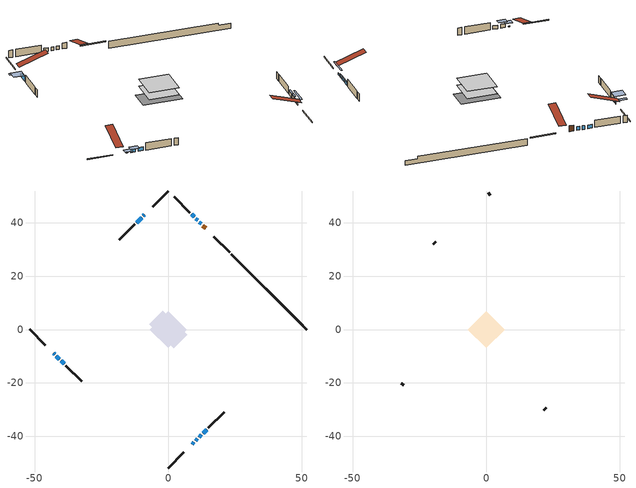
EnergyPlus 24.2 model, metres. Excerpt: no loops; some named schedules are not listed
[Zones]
conditioned space
 floor adiabatic (AdiabaticFloorConstruction): -6.89,0 0,6.89 6.89,0 0,-6.89 z0.46
 floor foundation (Slab1 construction): -7.05,2.03 -2.03,7.05 7.05,-2.03 2.03,-7.05 z-1.83
 wall outside (RimJoist1 construction): 0,-51.87 5.9,-45.97 / -51.87,0 -45.97,-5.9 / 0,51.87 -5.9,45.97 / 23.02,28.85 17.12,34.75 z0.46:0.76
 wall outside (AdiabaticWallConstruction 1): 14.04,37.83 12.95,38.93 z0.46:2.49
 wall outside (AdiabaticWallConstruction): -42.89,-8.98 -42.51,-9.36 z0.46:0.77; 12.29,39.58 11.64,40.23 / 10.28,-41.59 10.93,-40.94 / 10.99,40.88 10.39,41.48 / 9.74,42.13 8.75,43.12 / -40.12,-11.75 -39,-12.87 z0.46:1.68; 8.98,-42.89 9.63,-42.24 z0.46:1.07; -8.98,42.89 -9.36,42.51 z0.46:1.35; -10.01,41.86 -11.81,40.06 z0.46:2.24; 11.59,-40.28 12.45,-39.42 / 13.11,-38.77 14.42,-37.45 z0.46:1.58; -41.86,-10.01 -40.78,-11.09 z0.46:1.73
 wall outside (Wall1 construction): 15.07,-36.8 20.95,-30.92 / -38.34,-13.53 -32.47,-19.4 / -12.47,39.4 -18.34,33.53 / 8.09,43.78 2.22,49.65 z0.46:2.9
 wall foundation (FoundationWall1 construction): 23.68,28.19,-1.83 23.68,28.19,0.46 49.05,2.82,0.46 49.05,2.82,-0.24 51.87,0,-0.24 51.87,0,-1.83
 window (WindowConstruction 7): -42.89,-8.98 -42.51,-9.36 z0.46:0.76
 window (WindowConstruction 9): 12.29,39.58 11.64,40.23 z0.46:1.68
 window (WindowConstruction 10): 8.98,-42.89 9.63,-42.24 z0.46:1.07
 window (WindowConstruction 11): 10.28,-41.59 10.93,-40.94 z0.46:1.68
 window (WindowConstruction 8): -8.98,42.89 -9.36,42.51 z0.46:1.35
 window (WindowConstruction): 10.99,40.89 10.39,41.48 z0.46:1.68
 window (WindowConstruction 1): 9.74,42.14 8.75,43.12 z0.46:1.68
 window (WindowConstruction 2): -10.01,41.86 -11.81,40.06 z0.46:2.24
 window (WindowConstruction 3): 11.59,-40.28 12.45,-39.42 z0.46:1.58
 window (WindowConstruction 4): 13.11,-38.76 14.42,-37.45 z0.46:1.58
 window (WindowConstruction 5): -41.86,-10.01 -40.78,-11.09 z0.46:1.73
 window (WindowConstruction 6): -40.12,-11.75 -39,-12.87 z0.46:1.68
 door (Door): 14.04,37.83 12.95,38.92 z0.46:2.49
 ceiling adiabatic (AdiabaticFloorConstruction): 0,-6.89 6.89,0 0,6.89 -6.89,0 z0.46
attic - vented
 floor to conditioned space (Floor1 construction Reversed): -6.89,0 0,6.89 6.89,0 0,-6.89 z2.9
 wall outside (Wall2 construction): 21.6,-30.27 22.51,-29.36 / -31.81,-20.06 -30.91,-20.96 / -19,32.87 -19.9,31.97 / 1.56,50.31 0.66,51.21 z0.46:2.9
 roof outside (Roof1 construction): 8.32,-43.55,2.9 1.61,-36.84,6.06 -0.15,-38.61,6.06 6.56,-45.32,2.9; -43.55,-8.32,2.9 -36.84,-1.61,6.06 -38.61,0.15,6.06 -45.32,-6.56,2.9; -8.32,43.55,2.9 -1.61,36.84,6.06 0.15,38.61,6.06 -6.56,45.32,2.9; 14.7,37.17,2.9 7.99,30.46,6.06 9.76,28.7,6.06 16.47,35.4,2.9
shading: -41.87,-10 -43.53,-8.34 -44.72,-9.52 -43.06,-11.19 z1.68; 11.49,-40.38 7.11,-44.76 7.4,-45.05 11.78,-40.67 z3.71; -9.57,42.3 -8.77,43.1 -11.36,45.69 -12.16,44.89 z1.65; -12.02,39.85 -9.8,42.07 -12.39,44.66 -14.61,42.44 z2.54; 12.66,-39.21 11.38,-40.49 11.7,-40.82 12.99,-39.54 z1.88; 14.63,-37.24 12.89,-38.98 13.22,-39.3 14.95,-37.57 z1.88; -40.35,-11.52 -42.29,-9.58 -43.47,-10.77 -41.54,-12.71 z2.34
[Building]
Building 1: Terrain=Suburbs
[Site:Location]
Quebec Intl AP_QC: Latitude {deg}=46.8; Longitude {deg}=-71.38; Time Zone {hr}=-5; Elevation {m}=74; Keep Site Location Information=Yes
[Site:GroundTemperature:Shallow]
0.0108218, -2.24938, -2.43038, -1.3578, 2.94801, 7.23376, 10.9493, 13.303, 13.5029, 11.5886, 7.96783, 3.81355
[Site:WaterMainsTemperature]
Calculation Method=Schedule; Temperature Schedule=mains temperature schedule
[Material] Roughness=Rough; Thermal Absorptance=0.9
Name | Thickness {m} | Conductivity {W/m-K} | Density {kg/m3} | Specific Heat {J/kg-K} | Solar Absorptance | Visible Absorptance
asphalt or fiberglass shingles | 0.00635 | 0.162714 | 1121.4 | 1465.45 | 0.4 | 0.4
ceiling loosefill ins | 0.0846667 | 0.0480833 | 16.02 | 1046.75 | 0.7 | 0.7
ceiling stud and cavity | 0.1397 | 0.288496 | 65.682 | 1177.47 | 0.7 | 0.7
concrete 4.0 in. | 0.1016 | 1.803125 | 2242.8 | 837.4 | 0.7 | 0.7
concrete 8.0 in. | 0.2032 | 1.803125 | 2242.8 | 837.4 | 0.7 | 0.7
door material | 0.04445 | 0.053851 | 512.64 | 1214.23 | 0.7 | 0.7
exterior vertical ins | 0.0358581 | 0.029427 | 32.04 | 1214.23 | 0.7 | 0.7
floor covering | 0.0127 | 0.0433444 | 54.468 | 1339.84 | 0.6 | 0.6
floor rigid ins; wall rigid ins | 0.512978 | 0.029427 | 32.04 | 1214.23 | 0.7 | 0.7
floor stud and cavity | 0.1397 | 1.75129 | 37.0049 | 1207.88 | 0.7 | 0.7
furniture material conditioned space 1 | 0.1524 | 0.115458 | 640.8 | 1214.23 | 0.6 | 0.6
gypsum board | 0.0127 | 0.160291 | 801 | 837.4 | 0.6 | 0.6
gypsum board 1 | 0.0127 | 0.160291 | 801 | 837.4 | 0.7 | 0.7
osb sheathing 0.5 in. | 0.0127 | 0.115458 | 512.64 | 1214.23 | 0.7 | 0.7
osb sheathing 0.75 in. | 0.01905 | 0.115458 | 512.64 | 1214.23 | 0.7 | 0.7
osb sheathing 2.0 in. | 0.0508 | 0.115458 | 512.64 | 1214.23 | 0.7 | 0.7
rim joist rigid ins | 0.051816 | 0.029427 | 32.04 | 1214.23 | 0.7 | 0.7
rim joist stud and cavity | 0.0508 | 0.10067 | 125.044 | 1163.47 | 0.6 | 0.6
wall stud and cavity | 0.1397 | 0.0771023 | 139.0536 | 1170.24 | 0.7 | 0.7
wall stud and cavity 1 | 0.0889 | 6.9971 | 50.32683 | 1063.81 | 0.6 | 0.6
wall stud and cavity 2 | 0.0889 | 0.380278 | 52.3479 | 1209.89 | 0.7 | 0.7
wall stud and cavity 3 | 0.0889 | 0.391764 | 83.0341 | 1211.67 | 0.7 | 0.7
wood siding | 0.0254 | 0.102417 | 544.68 | 1172.36 | 0.4 | 0.4
wood siding 1 | 0.00254 | 0.102417 | 544.68 | 1172.36 | 0.4 | 0.4
wood siding 2; wood siding 3; wood siding 4 | 0.0254 | 0.102417 | 544.68 | 1172.36 | 0.7 | 0.7
[WindowMaterial:SimpleGlazingSystem]
Name | U-Factor {W/m2-K} | Solar Heat Gain Coefficient
WindowMaterial | 4.133584 | 0.67
WindowMaterial 1 | 3.81959 | 0.69
WindowMaterial 2 | 3.37955 | 0.72
WindowMaterial 3 | 3.93656 | 0.68
WindowMaterial 4 | 3.73556 | 0.7
WindowMaterial 5 | 3.73953 | 0.7
WindowMaterial 6 | 2.78847 | 0.62
WindowMaterial 7 | 4.98472 | 0.57
WindowMaterial 8 | 2.7578 | 0.44
WindowMaterial 9 | 4.6747 | 0.52
[Construction]
AdiabaticFloorConstruction: floor stud and cavity, floor rigid ins, osb sheathing 0.75 in., floor covering
AdiabaticWallConstruction: wood siding 3, wall rigid ins, wall stud and cavity 2, gypsum board
AdiabaticWallConstruction 1: wood siding 4, wall rigid ins, wall stud and cavity 2, gypsum board
Door: door material
Floor1 construction Reversed: gypsum board, ceiling stud and cavity, ceiling loosefill ins
FoundationWall1 construction: concrete 8.0 in., gypsum board 1
furniture construction conditioned space 1: furniture material conditioned space 1
PartitionWallConstruction: gypsum board, wall stud and cavity 3, gypsum board
RimJoist1 construction: wood siding 2, rim joist rigid ins, osb sheathing 2.0 in., rim joist stud and cavity
Roof1 construction: asphalt or fiberglass shingles
Slab1 construction: concrete 4.0 in.
Wall1 construction: wood siding, osb sheathing 0.5 in., wall stud and cavity, gypsum board
Wall2 construction: wood siding 1, wall stud and cavity 1
WindowConstruction: WindowMaterial
WindowConstruction 1: WindowMaterial 1
WindowConstruction 10; WindowConstruction 11; WindowConstruction 9: WindowMaterial 9
WindowConstruction 2: WindowMaterial 2
WindowConstruction 3: WindowMaterial 3
WindowConstruction 4: WindowMaterial 4
WindowConstruction 5: WindowMaterial 5
WindowConstruction 6: WindowMaterial 6
WindowConstruction 7: WindowMaterial 7
WindowConstruction 8: WindowMaterial 8
[Zone] Multiplier=1; Part of Total Floor Area=Yes
Name | Volume {m3}
attic - vented | 48.7092
conditioned space | 462.8
[Space]
Name | Zone | Volume {m3}
attic - vented 1 | attic - vented | 48.7092
conditioned space 1 | conditioned space | 462.8
[ZoneInfiltration:EffectiveLeakageArea]
infil attic - vented 1: Zone or Space=attic - vented 1; Schedule=Always On Discrete; Effective Air Leakage Area {cm2}=3503.26; Stack Coefficient=0.000389475; Wind Coefficient=1.3334e-05
[ZoneMixing]
whole house fan mix: Zone or Space=attic - vented; Schedule=Always On Continuous; Design Flow Rate Calculation Method=Flow/Zone; Design Flow Rate {m3/s}=0; Source Zone or Space=conditioned space
[SurfaceProperty:ExposedFoundationPerimeter]
Slab1: Exposed Perimeter Calculation Method=TotalExposedPerimeter; Total Exposed Perimeter {m}=39.869
[InternalMass] Zone or ZoneList=conditioned space; Space or SpaceList=conditioned space 1
Name | Construction | Surface Area {m2}
furniture mass conditioned space 1 | furniture construction conditioned space 1 | 74.4002
partition wall mass | PartitionWallConstruction | 186
[Lights]
interior lighting: Zone or ZoneList or Space or SpaceList=conditioned space 1; Schedule=interior lighting schedule; Design Level Calculation Method=LightingLevel; Lighting Level {W}=343.2; Return Air Fraction=0; Fraction Radiant=0.6; Fraction Visible=0.2; Fraction Replaceable=1
[People]
occupants: Zone or ZoneList or Space or SpaceList=conditioned space 1; Number of People Schedule=occupants schedule; Number of People Calculation Method=People; Number of People=3; Fraction Radiant=0.314171; Sensible Heat Fraction=0.56303; Activity Level Schedule=occupants activity schedule; Carbon Dioxide Generation Rate {m3/s-W}=0; Enable ASHRAE 55 Comfort Warnings=No; Mean Radiant Temperature Calculation Type=EnclosureAveraged
[ElectricEquipment] Zone or ZoneList or Space or SpaceList=conditioned space 1; Design Level Calculation Method=EquipmentLevel
Name | Schedule | Design Level {W} | Fraction Latent | Fraction Radiant | Fraction Lost
clothes dryer | clothes dryer schedule | 140.772 | 0.015 | 0.081 | 0.85
clothes washer | clothes washer schedule | 32.1985 | 0.03 | 0.162 | 0.7
cooking range | cooking range schedule | 215.147 | 0.08 | 0.432 | 0.2
dishwasher | dishwasher schedule | 66.8632 | 0.3 | 0.18 | 0.4
fridge | fridge schedule | 72.9452 | 0 | 0.6 | 0
mech vent bath fan 0 | mech vent bath fan 0 schedule | 50.2 | 0 | 0 | 1
mech vent house fan | mech vent house fan schedule | 14.1667 | 0 | 0 | 1
mech vent house fan cfis | mech vent house fan cfis schedule | 0 | 0 | 0 | 0
mech vent range fan 0 | mech vent range fan 0 schedule | 57 | 0 | 0 | 1
misc plug loads | misc plug loads schedule | 494.7 | 0.045 | 0.513 | 0.1
whole house fan | Always On Discrete | 0 | 0 | 0 | 1
[OtherEquipment] Zone or ZoneList or Space or SpaceList=conditioned space 1; Design Level Calculation Method=EquipmentLevel
Name | Fuel Type | Schedule | Design Level {W} | Fraction Latent | Fraction Radiant | Fraction Lost
clothes dryer 1 | Electricity | clothes dryer schedule | 0 | 0.015 | 0.081 | 0.85
cooking range 1 | Electricity | cooking range schedule | 0 | 0.08 | 0.432 | 0.2
general water use latent | None | general water use schedule | 62.594 | 1 | 0 | 0
general water use sensible | None | general water use schedule | -61.6891 | 0 | 0.6 | 0
mech vent house fan latent load | None | Always On Discrete | 0 | 1 | 0 | 0
mech vent house fan sensible load | None | Always On Discrete | 0 | 0 | 0 | 0
water heater energy adjustment1 | Electricity | Always On Discrete | 0.01 | 0 | 0 | 1
[ZoneInfiltration:DesignFlowRate] Zone or ZoneList or Space or SpaceList=conditioned space 1; Schedule=Always On Discrete; Design Flow Rate Calculation Method=Flow/Zone; Design Flow Rate {m3/s}=0
infil flow; natural vent flow; whole house fan flow
[Foundation:Kiva]
Foundation Kiva 1: Initial Indoor Air Temperature {C}=18; Wall Height Above Grade {m}=0.460004; Wall Depth Below Slab {m}=0.2032; Custom Block Material Name 1=exterior vertical ins; Custom Block Depth 1 {m}=2.28999; Custom Block X Position 1 {m}=0.2159; Custom Block Z Position 1 {m}=0
[Foundation:Kiva:Settings]
Soil Conductivity {W/m-K}=0.849921; Soil Density {kg/m3}=1842.3; Soil Specific Heat {J/kg-K}=418.7; Ground Solar Absorptivity=0.9; Ground Thermal Absorptivity=0.9; Ground Surface Roughness {m}=0.03; Far-Field Width {m}=40; Deep-Ground Boundary Condition=ZeroFlux; Deep-Ground Depth {m}=40; Minimum Cell Dimension {m}=0.2; Maximum Cell Growth Coefficient=3; Simulation Timestep=Timestep
[Exterior:Lights]
exterior lighting: Schedule=exterior lighting schedule; Design Level {W}=75.6
[Schedule:Constant]
Name | Hourly Value
Always On Continuous; mech vent house fan schedule; mech vent house fan cfis schedule; Always On Discrete | 1
occupants activity schedule | 117.228
fridge schedule | 0
[Schedule:Week:Daily]
interior lighting schedule Week Rule - Jan1-Jan27: interior lighting schedule day, interior lighting schedule day, interior lighting schedule day, interior lighting schedule day, interior lighting schedule day, interior lighting schedule day, interior lighting schedule day, interior lighting schedule default day, interior lighting schedule default day, interior lighting schedule default day, interior lighting schedule default day, interior lighting schedule default day
interior lighting schedule Week Rule - Jan28-Feb3: interior lighting schedule day, interior lighting schedule day, interior lighting schedule day, interior lighting schedule day, interior lighting schedule day 1, interior lighting schedule day 1, interior lighting schedule day 1, interior lighting schedule default day, interior lighting schedule default day, interior lighting schedule default day, interior lighting schedule default day, interior lighting schedule default day
interior lighting schedule Week Rule - Feb4-Feb24: interior lighting schedule day 1, interior lighting schedule day 1, interior lighting schedule day 1, interior lighting schedule day 1, interior lighting schedule day 1, interior lighting schedule day 1, interior lighting schedule day 1, interior lighting schedule default day, interior lighting schedule default day, interior lighting schedule default day, interior lighting schedule default day, interior lighting schedule default day
interior lighting schedule Week Rule - Feb25-Mar3: interior lighting schedule day 1, interior lighting schedule day 1, interior lighting schedule day 1, interior lighting schedule day 1, interior lighting schedule day 2, interior lighting schedule day 2, interior lighting schedule day 2, interior lighting schedule default day, interior lighting schedule default day, interior lighting schedule default day, interior lighting schedule default day, interior lighting schedule default day
interior lighting schedule Week Rule - Mar4-Mar31: interior lighting schedule day 2, interior lighting schedule day 2, interior lighting schedule day 2, interior lighting schedule day 2, interior lighting schedule day 2, interior lighting schedule day 2, interior lighting schedule day 2, interior lighting schedule default day, interior lighting schedule default day, interior lighting schedule default day, interior lighting schedule default day, interior lighting schedule default day
interior lighting schedule Week Rule - Apr1-Apr28: interior lighting schedule day 3, interior lighting schedule day 3, interior lighting schedule day 3, interior lighting schedule day 3, interior lighting schedule day 3, interior lighting schedule day 3, interior lighting schedule day 3, interior lighting schedule default day, interior lighting schedule default day, interior lighting schedule default day, interior lighting schedule default day, interior lighting schedule default day
interior lighting schedule Week Rule - Apr29-May5: interior lighting schedule day 3, interior lighting schedule day 3, interior lighting schedule day 4, interior lighting schedule day 4, interior lighting schedule day 4, interior lighting schedule day 4, interior lighting schedule day 4, interior lighting schedule default day, interior lighting schedule default day, interior lighting schedule default day, interior lighting schedule default day, interior lighting schedule default day
interior lighting schedule Week Rule - May6-May26: interior lighting schedule day 4, interior lighting schedule day 4, interior lighting schedule day 4, interior lighting schedule day 4, interior lighting schedule day 4, interior lighting schedule day 4, interior lighting schedule day 4, interior lighting schedule default day, interior lighting schedule default day, interior lighting schedule default day, interior lighting schedule default day, interior lighting schedule default day
interior lighting schedule Week Rule - May27-Jun2: interior lighting schedule day 4, interior lighting schedule day 4, interior lighting schedule day 4, interior lighting schedule day 4, interior lighting schedule day 4, interior lighting schedule day 5, interior lighting schedule day 5, interior lighting schedule default day, interior lighting schedule default day, interior lighting schedule default day, interior lighting schedule default day, interior lighting schedule default day
interior lighting schedule Week Rule - Jun3-Jun30: interior lighting schedule day 5, interior lighting schedule day 5, interior lighting schedule day 5, interior lighting schedule day 5, interior lighting schedule day 5, interior lighting schedule day 5, interior lighting schedule day 5, interior lighting schedule default day, interior lighting schedule default day, interior lighting schedule default day, interior lighting schedule default day, interior lighting schedule default day
interior lighting schedule Week Rule - Jul1-Jul28: interior lighting schedule day 6, interior lighting schedule day 6, interior lighting schedule day 6, interior lighting schedule day 6, interior lighting schedule day 6, interior lighting schedule day 6, interior lighting schedule day 6, interior lighting schedule default day, interior lighting schedule default day, interior lighting schedule default day, interior lighting schedule default day, interior lighting schedule default day
interior lighting schedule Week Rule - Jul29-Aug4: interior lighting schedule day 6, interior lighting schedule day 6, interior lighting schedule day 6, interior lighting schedule day 7, interior lighting schedule day 7, interior lighting schedule day 7, interior lighting schedule day 7, interior lighting schedule default day, interior lighting schedule default day, interior lighting schedule default day, interior lighting schedule default day, interior lighting schedule default day
interior lighting schedule Week Rule - Aug5-Aug25: interior lighting schedule day 7, interior lighting schedule day 7, interior lighting schedule day 7, interior lighting schedule day 7, interior lighting schedule day 7, interior lighting schedule day 7, interior lighting schedule day 7, interior lighting schedule default day, interior lighting schedule default day, interior lighting schedule default day, interior lighting schedule default day, interior lighting schedule default day
interior lighting schedule Week Rule - Aug26-Sep1: interior lighting schedule day 7, interior lighting schedule day 7, interior lighting schedule day 7, interior lighting schedule day 7, interior lighting schedule day 7, interior lighting schedule day 7, interior lighting schedule day 8, interior lighting schedule default day, interior lighting schedule default day, interior lighting schedule default day, interior lighting schedule default day, interior lighting schedule default day
interior lighting schedule Week Rule - Sep2-Sep29: interior lighting schedule day 8, interior lighting schedule day 8, interior lighting schedule day 8, interior lighting schedule day 8, interior lighting schedule day 8, interior lighting schedule day 8, interior lighting schedule day 8, interior lighting schedule default day, interior lighting schedule default day, interior lighting schedule default day, interior lighting schedule default day, interior lighting schedule default day
interior lighting schedule Week Rule - Sep30-Oct6: interior lighting schedule day 8, interior lighting schedule day 9, interior lighting schedule day 9, interior lighting schedule day 9, interior lighting schedule day 9, interior lighting schedule day 9, interior lighting schedule day 9, interior lighting schedule default day, interior lighting schedule default day, interior lighting schedule default day, interior lighting schedule default day, interior lighting schedule default day
interior lighting schedule Week Rule - Oct7-Oct27: interior lighting schedule day 9, interior lighting schedule day 9, interior lighting schedule day 9, interior lighting schedule day 9, interior lighting schedule day 9, interior lighting schedule day 9, interior lighting schedule day 9, interior lighting schedule default day, interior lighting schedule default day, interior lighting schedule default day, interior lighting schedule default day, interior lighting schedule default day
interior lighting schedule Week Rule - Oct28-Nov3: interior lighting schedule day 9, interior lighting schedule day 9, interior lighting schedule day 9, interior lighting schedule day 9, interior lighting schedule day 10, interior lighting schedule day 10, interior lighting schedule day 10, interior lighting schedule default day, interior lighting schedule default day, interior lighting schedule default day, interior lighting schedule default day, interior lighting schedule default day
interior lighting schedule Week Rule - Nov4-Nov24: interior lighting schedule day 10, interior lighting schedule day 10, interior lighting schedule day 10, interior lighting schedule day 10, interior lighting schedule day 10, interior lighting schedule day 10, interior lighting schedule day 10, interior lighting schedule default day, interior lighting schedule default day, interior lighting schedule default day, interior lighting schedule default day, interior lighting schedule default day
interior lighting schedule Week Rule - Nov25-Dec1: interior lighting schedule day 10, interior lighting schedule day 10, interior lighting schedule day 10, interior lighting schedule day 10, interior lighting schedule day 10, interior lighting schedule day 10, interior lighting schedule day 11, interior lighting schedule default day, interior lighting schedule default day, interior lighting schedule default day, interior lighting schedule default day, interior lighting schedule default day
interior lighting schedule Week Rule - Dec2-Dec31: interior lighting schedule day 11, interior lighting schedule day 11, interior lighting schedule day 11, interior lighting schedule day 11, interior lighting schedule day 11, interior lighting schedule day 11, interior lighting schedule day 11, interior lighting schedule default day, interior lighting schedule default day, interior lighting schedule default day, interior lighting schedule default day, interior lighting schedule default day
occupants schedule Week Rule - Jan1-Dec31: occupants schedule day, occupants schedule day, occupants schedule day, occupants schedule day, occupants schedule day, occupants schedule day, occupants schedule day, occupants schedule default day, occupants schedule default day, occupants schedule default day, occupants schedule default day, occupants schedule default day
clothes dryer schedule Week Rule - Jan1-Dec31: clothes dryer schedule day, clothes dryer schedule day, clothes dryer schedule day, clothes dryer schedule day, clothes dryer schedule day, clothes dryer schedule day, clothes dryer schedule day, clothes dryer schedule default day, clothes dryer schedule default day, clothes dryer schedule default day, clothes dryer schedule default day, clothes dryer schedule default day
clothes washer schedule Week Rule - Jan1-Dec31: clothes washer schedule day, clothes washer schedule day, clothes washer schedule day, clothes washer schedule day, clothes washer schedule day, clothes washer schedule day, clothes washer schedule day, clothes washer schedule default day, clothes washer schedule default day, clothes washer schedule default day, clothes washer schedule default day, clothes washer schedule default day
cooking range schedule Week Rule - Jan1-Dec31: cooking range schedule day, cooking range schedule day, cooking range schedule day, cooking range schedule day, cooking range schedule day, cooking range schedule day, cooking range schedule day, cooking range schedule default day, cooking range schedule default day, cooking range schedule default day, cooking range schedule default day, cooking range schedule default day
dishwasher schedule Week Rule - Jan1-Dec31: dishwasher schedule day, dishwasher schedule day, dishwasher schedule day, dishwasher schedule day, dishwasher schedule day, dishwasher schedule day, dishwasher schedule day, dishwasher schedule default day, dishwasher schedule default day, dishwasher schedule default day, dishwasher schedule default day, dishwasher schedule default day
mech vent bath fan 0 schedule Week Rule - Jan1-Dec31: mech vent bath fan 0 schedule day, mech vent bath fan 0 schedule day, mech vent bath fan 0 schedule day, mech vent bath fan 0 schedule day, mech vent bath fan 0 schedule day, mech vent bath fan 0 schedule day, mech vent bath fan 0 schedule day, mech vent bath fan 0 schedule default day, mech vent bath fan 0 schedule default day, mech vent bath fan 0 schedule default day, mech vent bath fan 0 schedule default day, mech vent bath fan 0 schedule default day
mech vent range fan 0 schedule Week Rule - Jan1-Dec31: mech vent range fan 0 schedule day, mech vent range fan 0 schedule day, mech vent range fan 0 schedule day, mech vent range fan 0 schedule day, mech vent range fan 0 schedule day, mech vent range fan 0 schedule day, mech vent range fan 0 schedule day, mech vent range fan 0 schedule default day, mech vent range fan 0 schedule default day, mech vent range fan 0 schedule default day, mech vent range fan 0 schedule default day, mech vent range fan 0 schedule default day
misc plug loads schedule Week Rule - Jan1-Dec31: misc plug loads schedule day, misc plug loads schedule day, misc plug loads schedule day, misc plug loads schedule day, misc plug loads schedule day, misc plug loads schedule day, misc plug loads schedule day, misc plug loads schedule default day, misc plug loads schedule default day, misc plug loads schedule default day, misc plug loads schedule default day, misc plug loads schedule default day
general water use schedule Week Rule - Jan1-Dec31: general water use schedule day, general water use schedule day, general water use schedule day, general water use schedule day, general water use schedule day, general water use schedule day, general water use schedule day, general water use schedule default day, general water use schedule default day, general water use schedule default day, general water use schedule default day, general water use schedule default day
exterior lighting schedule Week Rule - Jan1-Jan27: exterior lighting schedule day, exterior lighting schedule day, exterior lighting schedule day, exterior lighting schedule day, exterior lighting schedule day, exterior lighting schedule day, exterior lighting schedule day, exterior lighting schedule default day, exterior lighting schedule default day, exterior lighting schedule default day, exterior lighting schedule default day, exterior lighting schedule default day
exterior lighting schedule Week Rule - Jan28-Feb3: exterior lighting schedule day, exterior lighting schedule day, exterior lighting schedule day, exterior lighting schedule day, exterior lighting schedule day 1, exterior lighting schedule day 1, exterior lighting schedule day 1, exterior lighting schedule default day, exterior lighting schedule default day, exterior lighting schedule default day, exterior lighting schedule default day, exterior lighting schedule default day
exterior lighting schedule Week Rule - Feb4-Feb24: exterior lighting schedule day 1, exterior lighting schedule day 1, exterior lighting schedule day 1, exterior lighting schedule day 1, exterior lighting schedule day 1, exterior lighting schedule day 1, exterior lighting schedule day 1, exterior lighting schedule default day, exterior lighting schedule default day, exterior lighting schedule default day, exterior lighting schedule default day, exterior lighting schedule default day
exterior lighting schedule Week Rule - Feb25-Mar3: exterior lighting schedule day 1, exterior lighting schedule day 1, exterior lighting schedule day 1, exterior lighting schedule day 1, exterior lighting schedule day 2, exterior lighting schedule day 2, exterior lighting schedule day 2, exterior lighting schedule default day, exterior lighting schedule default day, exterior lighting schedule default day, exterior lighting schedule default day, exterior lighting schedule default day
exterior lighting schedule Week Rule - Mar4-Mar31: exterior lighting schedule day 2, exterior lighting schedule day 2, exterior lighting schedule day 2, exterior lighting schedule day 2, exterior lighting schedule day 2, exterior lighting schedule day 2, exterior lighting schedule day 2, exterior lighting schedule default day, exterior lighting schedule default day, exterior lighting schedule default day, exterior lighting schedule default day, exterior lighting schedule default day
exterior lighting schedule Week Rule - Apr1-Apr28: exterior lighting schedule day 3, exterior lighting schedule day 3, exterior lighting schedule day 3, exterior lighting schedule day 3, exterior lighting schedule day 3, exterior lighting schedule day 3, exterior lighting schedule day 3, exterior lighting schedule default day, exterior lighting schedule default day, exterior lighting schedule default day, exterior lighting schedule default day, exterior lighting schedule default day
exterior lighting schedule Week Rule - Apr29-May5: exterior lighting schedule day 3, exterior lighting schedule day 3, exterior lighting schedule day 4, exterior lighting schedule day 4, exterior lighting schedule day 4, exterior lighting schedule day 4, exterior lighting schedule day 4, exterior lighting schedule default day, exterior lighting schedule default day, exterior lighting schedule default day, exterior lighting schedule default day, exterior lighting schedule default day
exterior lighting schedule Week Rule - May6-May26: exterior lighting schedule day 4, exterior lighting schedule day 4, exterior lighting schedule day 4, exterior lighting schedule day 4, exterior lighting schedule day 4, exterior lighting schedule day 4, exterior lighting schedule day 4, exterior lighting schedule default day, exterior lighting schedule default day, exterior lighting schedule default day, exterior lighting schedule default day, exterior lighting schedule default day
exterior lighting schedule Week Rule - May27-Jun2: exterior lighting schedule day 4, exterior lighting schedule day 4, exterior lighting schedule day 4, exterior lighting schedule day 4, exterior lighting schedule day 4, exterior lighting schedule day 5, exterior lighting schedule day 5, exterior lighting schedule default day, exterior lighting schedule default day, exterior lighting schedule default day, exterior lighting schedule default day, exterior lighting schedule default day
exterior lighting schedule Week Rule - Jun3-Jun30: exterior lighting schedule day 5, exterior lighting schedule day 5, exterior lighting schedule day 5, exterior lighting schedule day 5, exterior lighting schedule day 5, exterior lighting schedule day 5, exterior lighting schedule day 5, exterior lighting schedule default day, exterior lighting schedule default day, exterior lighting schedule default day, exterior lighting schedule default day, exterior lighting schedule default day
exterior lighting schedule Week Rule - Jul1-Jul28: exterior lighting schedule day 6, exterior lighting schedule day 6, exterior lighting schedule day 6, exterior lighting schedule day 6, exterior lighting schedule day 6, exterior lighting schedule day 6, exterior lighting schedule day 6, exterior lighting schedule default day, exterior lighting schedule default day, exterior lighting schedule default day, exterior lighting schedule default day, exterior lighting schedule default day
exterior lighting schedule Week Rule - Jul29-Aug4: exterior lighting schedule day 6, exterior lighting schedule day 6, exterior lighting schedule day 6, exterior lighting schedule day 7, exterior lighting schedule day 7, exterior lighting schedule day 7, exterior lighting schedule day 7, exterior lighting schedule default day, exterior lighting schedule default day, exterior lighting schedule default day, exterior lighting schedule default day, exterior lighting schedule default day
exterior lighting schedule Week Rule - Aug5-Aug25: exterior lighting schedule day 7, exterior lighting schedule day 7, exterior lighting schedule day 7, exterior lighting schedule day 7, exterior lighting schedule day 7, exterior lighting schedule day 7, exterior lighting schedule day 7, exterior lighting schedule default day, exterior lighting schedule default day, exterior lighting schedule default day, exterior lighting schedule default day, exterior lighting schedule default day
exterior lighting schedule Week Rule - Aug26-Sep1: exterior lighting schedule day 7, exterior lighting schedule day 7, exterior lighting schedule day 7, exterior lighting schedule day 7, exterior lighting schedule day 7, exterior lighting schedule day 7, exterior lighting schedule day 8, exterior lighting schedule default day, exterior lighting schedule default day, exterior lighting schedule default day, exterior lighting schedule default day, exterior lighting schedule default day
exterior lighting schedule Week Rule - Sep2-Sep29: exterior lighting schedule day 8, exterior lighting schedule day 8, exterior lighting schedule day 8, exterior lighting schedule day 8, exterior lighting schedule day 8, exterior lighting schedule day 8, exterior lighting schedule day 8, exterior lighting schedule default day, exterior lighting schedule default day, exterior lighting schedule default day, exterior lighting schedule default day, exterior lighting schedule default day
exterior lighting schedule Week Rule - Sep30-Oct6: exterior lighting schedule day 8, exterior lighting schedule day 9, exterior lighting schedule day 9, exterior lighting schedule day 9, exterior lighting schedule day 9, exterior lighting schedule day 9, exterior lighting schedule day 9, exterior lighting schedule default day, exterior lighting schedule default day, exterior lighting schedule default day, exterior lighting schedule default day, exterior lighting schedule default day
exterior lighting schedule Week Rule - Oct7-Oct27: exterior lighting schedule day 9, exterior lighting schedule day 9, exterior lighting schedule day 9, exterior lighting schedule day 9, exterior lighting schedule day 9, exterior lighting schedule day 9, exterior lighting schedule day 9, exterior lighting schedule default day, exterior lighting schedule default day, exterior lighting schedule default day, exterior lighting schedule default day, exterior lighting schedule default day
exterior lighting schedule Week Rule - Oct28-Nov3: exterior lighting schedule day 9, exterior lighting schedule day 9, exterior lighting schedule day 9, exterior lighting schedule day 9, exterior lighting schedule day 10, exterior lighting schedule day 10, exterior lighting schedule day 10, exterior lighting schedule default day, exterior lighting schedule default day, exterior lighting schedule default day, exterior lighting schedule default day, exterior lighting schedule default day
exterior lighting schedule Week Rule - Nov4-Nov24: exterior lighting schedule day 10, exterior lighting schedule day 10, exterior lighting schedule day 10, exterior lighting schedule day 10, exterior lighting schedule day 10, exterior lighting schedule day 10, exterior lighting schedule day 10, exterior lighting schedule default day, exterior lighting schedule default day, exterior lighting schedule default day, exterior lighting schedule default day, exterior lighting schedule default day
exterior lighting schedule Week Rule - Nov25-Dec1: exterior lighting schedule day 10, exterior lighting schedule day 10, exterior lighting schedule day 10, exterior lighting schedule day 10, exterior lighting schedule day 10, exterior lighting schedule day 10, exterior lighting schedule day 11, exterior lighting schedule default day, exterior lighting schedule default day, exterior lighting schedule default day, exterior lighting schedule default day, exterior lighting schedule default day
exterior lighting schedule Week Rule - Dec2-Dec31: exterior lighting schedule day 11, exterior lighting schedule day 11, exterior lighting schedule day 11, exterior lighting schedule day 11, exterior lighting schedule day 11, exterior lighting schedule day 11, exterior lighting schedule day 11, exterior lighting schedule default day, exterior lighting schedule default day, exterior lighting schedule default day, exterior lighting schedule default day, exterior lighting schedule default day
[Schedule:Year]
interior lighting schedule: interior lighting schedule Week Rule - Jan1-Jan27, 1, 1, 1, 27, interior lighting schedule Week Rule - Jan28-Feb3, 1, 28, 2, 3, interior lighting schedule Week Rule - Feb4-Feb24, 2, 4, 2, 24, interior lighting schedule Week Rule - Feb25-Mar3, 2, 25, 3, 3, interior lighting schedule Week Rule - Mar4-Mar31, 3, 4, 3, 31, interior lighting schedule Week Rule - Apr1-Apr28, 4, 1, 4, 28, interior lighting schedule Week Rule - Apr29-May5, 4, 29, 5, 5, interior lighting schedule Week Rule - May6-May26, 5, 6, 5, 26, interior lighting schedule Week Rule - May27-Jun2, 5, 27, 6, 2, interior lighting schedule Week Rule - Jun3-Jun30, 6, 3, 6, 30, interior lighting schedule Week Rule - Jul1-Jul28, 7, 1, 7, 28, interior lighting schedule Week Rule - Jul29-Aug4, 7, 29, 8, 4, interior lighting schedule Week Rule - Aug5-Aug25, 8, 5, 8, 25, interior lighting schedule Week Rule - Aug26-Sep1, 8, 26, 9, 1, interior lighting schedule Week Rule - Sep2-Sep29, 9, 2, 9, 29, interior lighting schedule Week Rule - Sep30-Oct6, 9, 30, 10, 6, interior lighting schedule Week Rule - Oct7-Oct27, 10, 7, 10, 27, interior lighting schedule Week Rule - Oct28-Nov3, 10, 28, 11, 3, interior lighting schedule Week Rule - Nov4-Nov24, 11, 4, 11, 24, interior lighting schedule Week Rule - Nov25-Dec1, 11, 25, 12, 1, interior lighting schedule Week Rule - Dec2-Dec31, 12, 2, 12, 31
occupants schedule: occupants schedule Week Rule - Jan1-Dec31, 1, 1, 12, 31
clothes dryer schedule: clothes dryer schedule Week Rule - Jan1-Dec31, 1, 1, 12, 31
clothes washer schedule: clothes washer schedule Week Rule - Jan1-Dec31, 1, 1, 12, 31
cooking range schedule: cooking range schedule Week Rule - Jan1-Dec31, 1, 1, 12, 31
dishwasher schedule: dishwasher schedule Week Rule - Jan1-Dec31, 1, 1, 12, 31
mech vent bath fan 0 schedule: mech vent bath fan 0 schedule Week Rule - Jan1-Dec31, 1, 1, 12, 31
mech vent range fan 0 schedule: mech vent range fan 0 schedule Week Rule - Jan1-Dec31, 1, 1, 12, 31
misc plug loads schedule: misc plug loads schedule Week Rule - Jan1-Dec31, 1, 1, 12, 31
general water use schedule: general water use schedule Week Rule - Jan1-Dec31, 1, 1, 12, 31
exterior lighting schedule: exterior lighting schedule Week Rule - Jan1-Jan27, 1, 1, 1, 27, exterior lighting schedule Week Rule - Jan28-Feb3, 1, 28, 2, 3, exterior lighting schedule Week Rule - Feb4-Feb24, 2, 4, 2, 24, exterior lighting schedule Week Rule - Feb25-Mar3, 2, 25, 3, 3, exterior lighting schedule Week Rule - Mar4-Mar31, 3, 4, 3, 31, exterior lighting schedule Week Rule - Apr1-Apr28, 4, 1, 4, 28, exterior lighting schedule Week Rule - Apr29-May5, 4, 29, 5, 5, exterior lighting schedule Week Rule - May6-May26, 5, 6, 5, 26, exterior lighting schedule Week Rule - May27-Jun2, 5, 27, 6, 2, exterior lighting schedule Week Rule - Jun3-Jun30, 6, 3, 6, 30, exterior lighting schedule Week Rule - Jul1-Jul28, 7, 1, 7, 28, exterior lighting schedule Week Rule - Jul29-Aug4, 7, 29, 8, 4, exterior lighting schedule Week Rule - Aug5-Aug25, 8, 5, 8, 25, exterior lighting schedule Week Rule - Aug26-Sep1, 8, 26, 9, 1, exterior lighting schedule Week Rule - Sep2-Sep29, 9, 2, 9, 29, exterior lighting schedule Week Rule - Sep30-Oct6, 9, 30, 10, 6, exterior lighting schedule Week Rule - Oct7-Oct27, 10, 7, 10, 27, exterior lighting schedule Week Rule - Oct28-Nov3, 10, 28, 11, 3, exterior lighting schedule Week Rule - Nov4-Nov24, 11, 4, 11, 24, exterior lighting schedule Week Rule - Nov25-Dec1, 11, 25, 12, 1, exterior lighting schedule Week Rule - Dec2-Dec31, 12, 2, 12, 31
[Schedule:Compact]
mains temperature schedule: Through: 01/01, For: AllDays, Until: 24:00, 5.175, Through: 01/02, For: AllDays, Until: 24:00, 5.10167, Through: 01/03, For: AllDays, Until: 24:00, 5.02889, Through: 01/04, For: AllDays, Until: 24:00, 4.95778, Through: 01/05, For: AllDays, Until: 24:00, 4.88778, Through: 01/06, For: AllDays, Until: 24:00, 4.81833, Through: 01/07, For: AllDays, Until: 24:00, 4.75056, Through: 01/08, For: AllDays, Until: 24:00, 4.68389, Through: 01/09, For: AllDays, Until: 24:00, 4.61833, Through: 01/10, For: AllDays, Until: 24:00, 4.55389, Through: 01/11, For: AllDays, Until: 24:00, 4.49056, Through: 01/12, For: AllDays, Until: 24:00, 4.42889, Through: 01/13, For: AllDays, Until: 24:00, 4.36778, Through: 01/14, For: AllDays, Until: 24:00, 4.30889, Through: 01/15, For: AllDays, Until: 24:00, 4.25056, Through: 01/16, For: AllDays, Until: 24:00, 4.19389, Through: 01/17, For: AllDays, Until: 24:00, 4.13833, Through: 01/18, For: AllDays, Until: 24:00, 4.08444, Through: 01/19, For: AllDays, Until: 24:00, 4.03167, Through: 01/20, For: AllDays, Until: 24:00, 3.98056, Through: 01/21, For: AllDays, Until: 24:00, 3.93056, Through: 01/22, For: AllDays, Until: 24:00, 3.88222, Through: 01/23, For: AllDays, Until: 24:00, 3.835, Through: 01/24, For: AllDays, Until: 24:00, 3.78944, Through: 01/25, For: AllDays, Until: 24:00, 3.74556, Through: 01/26, For: AllDays, Until: 24:00, 3.70278, Through: 01/27, For: AllDays, Until: 24:00, 3.66167, Through: 01/28, For: AllDays, Until: 24:00, 3.62167, Through: 01/29, For: AllDays, Until: 24:00, 3.58389, Through: 01/30, For: AllDays, Until: 24:00, 3.54722, Through: 01/31, For: AllDays, Until: 24:00, 3.51167, Through: 02/01, For: AllDays, Until: 24:00, 3.47833, Through: 02/02, For: AllDays, Until: 24:00, 3.44611, Through: 02/03, For: AllDays, Until: 24:00, 3.41556, Through: 02/04, For: AllDays, Until: 24:00, 3.38667, Through: 02/05, For: AllDays, Until: 24:00, 3.35944, Through: 02/06, For: AllDays, Until: 24:00, 3.33389, Through: 02/07, For: AllDays, Until: 24:00, 3.30944, Through: 02/08, For: AllDays, Until: 24:00, 3.28667, Through: 02/09, For: AllDays, Until: 24:00, 3.26611, Through: 02/10, For: AllDays, Until: 24:00, 3.24667, Through: 02/11, For: AllDays, Until: 24:00, 3.22889, Through: 02/12, For: AllDays, Until: 24:00, 3.21278, Through: 02/13, For: AllDays, Until: 24:00, 3.19833, Through: 02/14, For: AllDays, Until: 24:00, 3.18556, Through: 02/15, For: AllDays, Until: 24:00, 3.17389, Through: 02/16, For: AllDays, Until: 24:00, 3.16444, Through: 02/17, For: AllDays, Until: 24:00, 3.15667, Through: 02/18, For: AllDays, Until: 24:00, 3.15056, Through: 02/19, For: AllDays, Until: 24:00, 3.14556, Through: 02/20, For: AllDays, Until: 24:00, 3.14278, Through: 02/21, For: AllDays, Until: 24:00, 3.14111, Through: 02/22, For: AllDays, Until: 24:00, 3.14167, Through: 02/23, For: AllDays, Until: 24:00, 3.14333, Through: 02/24, For: AllDays, Until: 24:00, 3.14722, Through: 02/25, For: AllDays, Until: 24:00, 3.15222, Through: 02/26, For: AllDays, Until: 24:00, 3.15944, Through: 02/27, For: AllDays, Until: 24:00, 3.16778, Through: 02/28, For: AllDays, Until: 24:00, 3.17778, Through: 03/01, For: AllDays, Until: 24:00, 3.18944, Through: 03/02, For: AllDays, Until: 24:00, 3.20333, Through: 03/03, For: AllDays, Until: 24:00, 3.21833, Through: 03/04, For: AllDays, Until: 24:00, 3.235, Through: 03/05, For: AllDays, Until: 24:00, 3.25333, Through: 03/06, For: AllDays, Until: 24:00, 3.27333, Through: 03/07, For: AllDays, Until: 24:00, 3.29444, Through: 03/08, For: AllDays, Until: 24:00, 3.31778, Through: 03/09, For: AllDays, Until: 24:00, 3.34222, Through: 03/10, For: AllDays, Until: 24:00, 3.36889, Through: 03/11, For: AllDays, Until: 24:00, 3.39667, Through: 03/12, For: AllDays, Until: 24:00, 3.42611, Through: 03/13, For: AllDays, Until: 24:00, 3.45722, Through: 03/14, For: AllDays, Until: 24:00, 3.49, Through: 03/15, For: AllDays, Until: 24:00, 3.52389, Through: 03/16, For: AllDays, Until: 24:00, 3.55944, Through: 03/17, For: AllDays, Until: 24:00, 3.59667, Through: 03/18, For: AllDays, Until: 24:00, 3.63556, Through: 03/19, For: AllDays, Until: 24:00, 3.67556, Through: 03/20, For: AllDays, Until: 24:00, 3.71722, Through: 03/21, For: AllDays, Until: 24:00, 3.76056, Through: 03/22, For: AllDays, Until: 24:00, 3.80556, Through: 03/23, For: AllDays, Until: 24:00, 3.85111, Through: 03/24, For: AllDays, Until: 24:00, 3.89889, Through: 03/25, For: AllDays, Until: 24:00, 3.94778, Through: 03/26, For: AllDays, Until: 24:00, 3.99833, Through: 03/27, For: AllDays, Until: 24:00, 4.05, Through: 03/28, For: AllDays, Until: 24:00, 4.10333, Through: 03/29, For: AllDays, Until: 24:00, 4.15778, Through: 03/30, For: AllDays, Until: 24:00, 4.21333, Through: 03/31, For: AllDays, Until: 24:00, 4.27056, Through: 04/01, For: AllDays, Until: 24:00, 4.32944, Through: 04/02, For: AllDays, Until: 24:00, 4.38889, Through: 04/03, For: AllDays, Until: 24:00, 4.45, Through: 04/04, For: AllDays, Until: 24:00, 4.51222, Through: 04/05, For: AllDays, Until: 24:00, 4.57611, Through: 04/06, For: AllDays, Until: 24:00, 4.64056, Through: 04/07, For: AllDays, Until: 24:00, 4.70667, Through: 04/08, For: AllDays, Until: 24:00, 4.77389, Through: 04/09, For: AllDays, Until: 24:00, 4.84222, Through: 04/10, For: AllDays, Until: 24:00, 4.91167, Through: 04/11, For: AllDays, Until: 24:00, 4.98278, Through: 04/12, For: AllDays, Until: 24:00, 5.05444, Through: 04/13, For: AllDays, Until: 24:00, 5.12722, Through: 04/14, For: AllDays, Until: 24:00, 5.20111, Through: 04/15, For: AllDays, Until: 24:00, 5.27611, Through: 04/16, For: AllDays, Until: 24:00, 5.35167, Through: 04/17, For: AllDays, Until: 24:00, 5.42889, Through: 04/18, For: AllDays, Until: 24:00, 5.50667, Through: 04/19, For: AllDays, Until: 24:00, 5.58556, Through: 04/20, For: AllDays, Until: 24:00, 5.665, Through: 04/21, For: AllDays, Until: 24:00, 5.74611, Through: 04/22, For: AllDays, Until: 24:00, 5.82722, Through: 04/23, For: AllDays, Until: 24:00, 5.91, Through: 04/24, For: AllDays, Until: 24:00, 5.99278, Through: 04/25, For: AllDays, Until: 24:00, 6.07722, Through: 04/26, For: AllDays, Until: 24:00, 6.16167, Through: 04/27, For: AllDays, Until: 24:00, 6.24722, Through: 04/28, For: AllDays, Until: 24:00, 6.33389, Through: 04/29, For: AllDays, Until: 24:00, 6.42056, Through: 04/30, For: AllDays, Until: 24:00, 6.50833, Through: 05/01, For: AllDays, Until: 24:00, 6.59667, Through: 05/02, For: AllDays, Until: 24:00, 6.68556, Through: 05/03, For: AllDays, Until: 24:00, 6.775, Through: 05/04, For: AllDays, Until: 24:00, 6.86556, Through: 05/05, For: AllDays, Until: 24:00, 6.95611, Through: 05/06, For: AllDays, Until: 24:00, 7.04722, Through: 05/07, For: AllDays, Until: 24:00, 7.13889, Through: 05/08, For: AllDays, Until: 24:00, 7.23111, Through: 05/09, For: AllDays, Until: 24:00, 7.32333, Through: 05/10, For: AllDays, Until: 24:00, 7.41667, Through: 05/11, For: AllDays, Until: 24:00, 7.51, Through: 05/12, For: AllDays, Until: 24:00, 7.60389, Through: 05/13, For: AllDays, Until: 24:00, 7.69778, Through: 05/14, For: AllDays, Until: 24:00, 7.79222, Through: 05/15, For: AllDays, Until: 24:00, 7.88667, Through: 05/16, For: AllDays, Until: 24:00, 7.98167, Through: 05/17, For: AllDays, Until: 24:00, 8.07667, Through: 05/18, For: AllDays, Until: 24:00, 8.17167, Through: 05/19, For: AllDays, Until: 24:00, 8.26722, Through: 05/20, For: AllDays, Until: 24:00, 8.36278, Through: 05/21, For: AllDays, Until: 24:00, 8.45833, Through: 05/22, For: AllDays, Until: 24:00, 8.55444, Through: 05/23, For: AllDays, Until: 24:00, 8.65, Through: 05/24, For: AllDays, Until: 24:00, 8.74611, Through: 05/25, For: AllDays, Until: 24:00, 8.84167, Through: 05/26, For: AllDays, Until: 24:00, 8.93722, Through: 05/27, For: AllDays, Until: 24:00, 9.03333, Through: 05/28, For: AllDays, Until: 24:00, 9.12889, Through: 05/29, For: AllDays, Until: 24:00, 9.22389, Through: 05/30, For: AllDays, Until: 24:00, 9.31944, Through: 05/31, For: AllDays, Until: 24:00, 9.41444, Through: 06/01, For: AllDays, Until: 24:00, 9.50944, Through: 06/02, For: AllDays, Until: 24:00, 9.60389, Through: 06/03, For: AllDays, Until: 24:00, 9.69833, Through: 06/04, For: AllDays, Until: 24:00, 9.79278, Through: 06/05, For: AllDays, Until: 24:00, 9.88667, Through: 06/06, For: AllDays, Until: 24:00, 9.98, Through: 06/07, For: AllDays, Until: 24:00, 10.0728, Through: 06/08, For: AllDays, Until: 24:00, 10.1656, Through: 06/09, For: AllDays, Until: 24:00, 10.2578, Through: 06/10, For: AllDays, Until: 24:00, 10.3494, Through: 06/11, For: AllDays, Until: 24:00, 10.4411, Through: 06/12, For: AllDays, Until: 24:00, 10.5317, Through: 06/13, For: AllDays, Until: 24:00, 10.6222, Through: 06/14, For: AllDays, Until: 24:00, 10.7117, Through: 06/15, For: AllDays, Until: 24:00, 10.8006, Through: 06/16, For: AllDays, Until: 24:00, 10.8889, Through: 06/17, For: AllDays, Until: 24:00, 10.9772, Through: 06/18, For: AllDays, Until: 24:00, 11.0639, Through: 06/19, For: AllDays, Until: 24:00, 11.1506, Through: 06/20, For: AllDays, Until: 24:00, 11.2361, Through: 06/21, For: AllDays, Until: 24:00, 11.3211, Through: 06/22, For: AllDays, Until: 24:00, 11.4056, Through: 06/23, For: AllDays, Until: 24:00, 11.4889, Through: 06/24, For: AllDays, Until: 24:00, 11.5711, Through: 06/25, For: AllDays, Until: 24:00, 11.6533, Through: 06/26, For: AllDays, Until: 24:00, 11.7339, Through: 06/27, For: AllDays, Until: 24:00, 11.8139, Through: 06/28, For: AllDays, Until: 24:00, 11.8928, Through: 06/29, For: AllDays, Until: 24:00, 11.9711, Through: 06/30, For: AllDays, Until: 24:00, 12.0483, Through: 07/01, For: AllDays, Until: 24:00, 12.1244, Through: 07/02, For: AllDays, Until: 24:00, 12.1994, Through: 07/03, For: AllDays, Until: 24:00, 12.2733, Through: 07/04, For: AllDays, Until: 24:00, 12.3467, Through: 07/05, For: AllDays, Until: 24:00, 12.4183, Through: 07/06, For: AllDays, Until: 24:00, 12.4894, Through: 07/07, For: AllDays, Until: 24:00, 12.5589, Through: 07/08, For: AllDays, Until: 24:00, 12.6278, Through: 07/09, For: AllDays, Until: 24:00, 12.695, Through: 07/10, For: AllDays, Until: 24:00, 12.7617, Through: 07/11, For: AllDays, Until: 24:00, 12.8267, Through: 07/12, For: AllDays, Until: 24:00, 12.8906, Through: 07/13, For: AllDays, Until: 24:00, 12.9528, Through: 07/14, For: AllDays, Until: 24:00, 13.0144, Through: 07/15, For: AllDays, Until: 24:00, 13.0744, Through: 07/16, For: AllDays, Until: 24:00, 13.1333, Through: 07/17, For: AllDays, Until: 24:00, 13.1906, Through: 07/18, For: AllDays, Until: 24:00, 13.2467, Through: 07/19, For: AllDays, Until: 24:00, 13.3017, Through: 07/20, For: AllDays, Until: 24:00, 13.355, Through: 07/21, For: AllDays, Until: 24:00, 13.4072, Through: 07/22, For: AllDays, Until: 24:00, 13.4578, Through: 07/23, For: AllDays, Until: 24:00, 13.5067, Through: 07/24, For: AllDays, Until: 24:00, 13.5544, Through: 07/25, For: AllDays, Until: 24:00, 13.6011, Through: 07/26, For: AllDays, Until: 24:00, 13.6461, Through: 07/27, For: AllDays, Until: 24:00, 13.6894, Through: 07/28, For: AllDays, Until: 24:00, 13.7317, Through: 07/29, For: AllDays, Until: 24:00, 13.7722, Through: 07/30, For: AllDays, Until: 24:00, 13.8111, Through: 07/31, For: AllDays, Until: 24:00, 13.8489, Through: 08/01, For: AllDays, Until: 24:00, 13.8844, Through: 08/02, For: AllDays, Until: 24:00, 13.9189, Through: 08/03, For: AllDays, Until: 24:00, 13.9522, Through: 08/04, For: AllDays, Until: 24:00, 13.9833, Through: 08/05, For: AllDays, Until: 24:00, 14.0133, Through: 08/06, For: AllDays, Until: 24:00, 14.0411, Through: 08/07, For: AllDays, Until: 24:00, 14.0678, Through: 08/08, For: AllDays, Until: 24:00, 14.0933, Through: 08/09, For: AllDays, Until: 24:00, 14.1167, Through: 08/10, For: AllDays, Until: 24:00, 14.1383, Through: 08/11, For: AllDays, Until: 24:00, 14.1589, Through: 08/12, For: AllDays, Until: 24:00, 14.1772, Through: 08/13, For: AllDays, Until: 24:00, 14.1944, Through: 08/14, For: AllDays, Until: 24:00, 14.21, Through: 08/15, For: AllDays, Until: 24:00, 14.2233, Through: 08/16, For: AllDays, Until: 24:00, 14.2356, Through: 08/17, For: AllDays, Until: 24:00, 14.2461, Through: 08/18, For: AllDays, Until: 24:00, 14.255, Through: 08/19, For: AllDays, Until: 24:00, 14.2622, Through: 08/20, For: AllDays, Until: 24:00, 14.2678, Through: 08/21, For: AllDays, Until: 24:00, 14.2717, Through: 08/22, For: AllDays, Until: 24:00, 14.2739, Through: 08/23, For: AllDays, Until: 24:00, 14.2744, Through: 08/24, For: AllDays, Until: 24:00, 14.2733, Through: 08/25, For: AllDays, Until: 24:00, 14.2711, Through: 08/26, For: AllDays, Until: 24:00, 14.2667, Through: 08/27, For: AllDays, Until: 24:00, 14.2606, Through: 08/28, For: AllDays, Until: 24:00, 14.2528, Through: 08/29, For: AllDays, Until: 24:00, 14.2439, Through: 08/30, For: AllDays, Until: 24:00, 14.2328, Through: 08/31, For: AllDays, Until: 24:00, 14.2206, Through: 09/01, For: AllDays, Until: 24:00, 14.2061, Through: 09/02, For: AllDays, Until: 24:00, 14.1906, Through: 09/03, For: AllDays, Until: 24:00, 14.1728, Through: 09/04, For: AllDays, Until: 24:00, 14.1539, Through: 09/05, For: AllDays, Until: 24:00, 14.1333, Through: 09/06, For: AllDays, Until: 24:00, 14.1111, Through: 09/07, For: AllDays, Until: 24:00, 14.0872, Through: 09/08, For: AllDays, Until: 24:00, 14.0617, Through: 09/09, For: AllDays, Until: 24:00, 14.035, Through: 09/10, For: AllDays, Until: 24:00, 14.0061, Through: 09/11, For: AllDays, Until: 24:00, 13.9761, Through: 09/12, For: AllDays, Until: 24:00, 13.9444, Through: 09/13, For: AllDays, Until: 24:00, 13.9111, Through: 09/14, For: AllDays, Until: 24:00, 13.8761, Through: 09/15, For: AllDays, Until: 24:00, 13.84, Through: 09/16, For: AllDays, Until: 24:00, 13.8022, Through: 09/17, For: AllDays, Until: 24:00, 13.7628, Through: 09/18, For: AllDays, Until: 24:00, 13.7217, Through: 09/19, For: AllDays, Until: 24:00, 13.6794, Through: 09/20, For: AllDays, Until: 24:00, 13.6356, Through: 09/21, For: AllDays, Until: 24:00, 13.59, Through: 09/22, For: AllDays, Until: 24:00, 13.5433, Through: 09/23, For: AllDays, Until: 24:00, 13.4956, Through: 09/24, For: AllDays, Until: 24:00, 13.4456, Through: 09/25, For: AllDays, Until: 24:00, 13.395, Through: 09/26, For: AllDays, Until: 24:00, 13.3422, Through: 09/27, For: AllDays, Until: 24:00, 13.2883, Through: 09/28, For: AllDays, Until: 24:00, 13.2333, Through: 09/29, For: AllDays, Until: 24:00, 13.1772, Through: 09/30, For: AllDays, Until: 24:00, 13.1194, Through: 10/01, For: AllDays, Until: 24:00, 13.06, Through: 10/02, For: AllDays, Until: 24:00, 13, Through: 10/03, For: AllDays, Until: 24:00, 12.9383, Through: 10/04, For: AllDays, Until: 24:00, 12.8756, Through: 10/05, For: AllDays, Until: 24:00, 12.8111, Through: 10/06, For: AllDays, Until: 24:00, 12.7456, Through: 10/07, For: AllDays, Until: 24:00, 12.6794, Through: 10/08, For: AllDays, Until: 24:00, 12.6117, Through: 10/09, For: AllDays, Until: 24:00, 12.5428, Through: 10/10, For: AllDays, Until: 24:00, 12.4728, Through: 10/11, For: AllDays, Until: 24:00, 12.4017, Through: 10/12, For: AllDays, Until: 24:00, 12.3294, Through: 10/13, For: AllDays, Until: 24:00, 12.2561, Through: 10/14, For: AllDays, Until: 24:00, 12.1817, Through: 10/15, For: AllDays, Until: 24:00, 12.1061, Through: 10/16, For: AllDays, Until: 24:00, 12.03, Through: 10/17, For: AllDays, Until: 24:00, 11.9528, Through: 10/18, For: AllDays, Until: 24:00, 11.8744, Through: 10/19, For: AllDays, Until: 24:00, 11.795, Through: 10/20, For: AllDays, Until: 24:00, 11.715, Through: 10/21, For: AllDays, Until: 24:00, 11.6339, Through: 10/22, For: AllDays, Until: 24:00, 11.5517, Through: 10/23, For: AllDays, Until: 24:00, 11.4689, Through: 10/24, For: AllDays, Until: 24:00, 11.3856, Through: 10/25, For: AllDays, Until: 24:00, 11.3011, Through: 10/26, For: AllDays, Until: 24:00, 11.2161, Through: 10/27, For: AllDays, Until: 24:00, 11.13, Through: 10/28, For: AllDays, Until: 24:00, 11.0433, Through: 10/29, For: AllDays, Until: 24:00, 10.9561, Through: 10/30, For: AllDays, Until: 24:00, 10.8683, Through: 10/31, For: AllDays, Until: 24:00, 10.7794, Through: 11/01, For: AllDays, Until: 24:00, 10.6906, Through: 11/02, For: AllDays, Until: 24:00, 10.6006, Through: 11/03, For: AllDays, Until: 24:00, 10.51, Through: 11/04, For: AllDays, Until: 24:00, 10.4194, Through: 11/05, For: AllDays, Until: 24:00, 10.3278, Through: 11/06, For: AllDays, Until: 24:00, 10.2361, Through: 11/07, For: AllDays, Until: 24:00, 10.1439, Through: 11/08, For: AllDays, Until: 24:00, 10.0511, Through: 11/09, For: AllDays, Until: 24:00, 9.95778, Through: 11/10, For: AllDays, Until: 24:00, 9.86444, Through: 11/11, For: AllDays, Until: 24:00, 9.77056, Through: 11/12, For: AllDays, Until: 24:00, 9.67611, Through: 11/13, For: AllDays, Until: 24:00, 9.58167, Through: 11/14, For: AllDays, Until: 24:00, 9.48722, Through: 11/15, For: AllDays, Until: 24:00, 9.39222, Through: 11/16, For: AllDays, Until: 24:00, 9.29667, Through: 11/17, For: AllDays, Until: 24:00, 9.20167, Through: 11/18, For: AllDays, Until: 24:00, 9.10611, Through: 11/19, For: AllDays, Until: 24:00, 9.01056, Through: 11/20, For: AllDays, Until: 24:00, 8.915, Through: 11/21, For: AllDays, Until: 24:00, 8.81889, Through: 11/22, For: AllDays, Until: 24:00, 8.72333, Through: 11/23, For: AllDays, Until: 24:00, 8.62722, Through: 11/24, For: AllDays, Until: 24:00, 8.53167, Through: 11/25, For: AllDays, Until: 24:00, 8.43611, Through: 11/26, For: AllDays, Until: 24:00, 8.34, Through: 11/27, For: AllDays, Until: 24:00, 8.245, Through: 11/28, For: AllDays, Until: 24:00, 8.14944, Through: 11/29, For: AllDays, Until: 24:00, 8.05389, Through: 11/30, For: AllDays, Until: 24:00, 7.95889, Through: 12/01, For: AllDays, Until: 24:00, 7.86444, Through: 12/02, For: AllDays, Until: 24:00, 7.76944, Through: 12/03, For: AllDays, Until: 24:00, 7.67556, Through: 12/04, For: AllDays, Until: 24:00, 7.58167, Through: 12/05, For: AllDays, Until: 24:00, 7.48778, Through: 12/06, For: AllDays, Until: 24:00, 7.39444, Through: 12/07, For: AllDays, Until: 24:00, 7.30167, Through: 12/08, For: AllDays, Until: 24:00, 7.20889, Through: 12/09, For: AllDays, Until: 24:00, 7.11722, Through: 12/10, For: AllDays, Until: 24:00, 7.02556, Through: 12/11, For: AllDays, Until: 24:00, 6.93444, Through: 12/12, For: AllDays, Until: 24:00, 6.84389, Through: 12/13, For: AllDays, Until: 24:00, 6.75389, Through: 12/14, For: AllDays, Until: 24:00, 6.66444, Through: 12/15, For: AllDays, Until: 24:00, 6.57556, Through: 12/16, For: AllDays, Until: 24:00, 6.48778, Through: 12/17, For: AllDays, Until: 24:00, 6.4, Through: 12/18, For: AllDays, Until: 24:00, 6.31333, Through: 12/19, For: AllDays, Until: 24:00, 6.22722, Through: 12/20, For: AllDays, Until: 24:00, 6.14167, Through: 12/21, For: AllDays, Until: 24:00, 6.05722, Through: 12/22, For: AllDays, Until: 24:00, 5.97333, Through: 12/23, For: AllDays, Until: 24:00, 5.89, Through: 12/24, For: AllDays, Until: 24:00, 5.80778, Through: 12/25, For: AllDays, Until: 24:00, 5.72667, Through: 12/26, For: AllDays, Until: 24:00, 5.64611, Through: 12/27, For: AllDays, Until: 24:00, 5.56667, Through: 12/28, For: AllDays, Until: 24:00, 5.48833, Through: 12/29, For: AllDays, Until: 24:00, 5.41056, Through: 12/30, For: AllDays, Until: 24:00, 5.33389, Through: 12/31, For: AllDays, Until: 24:00, 5.25778
